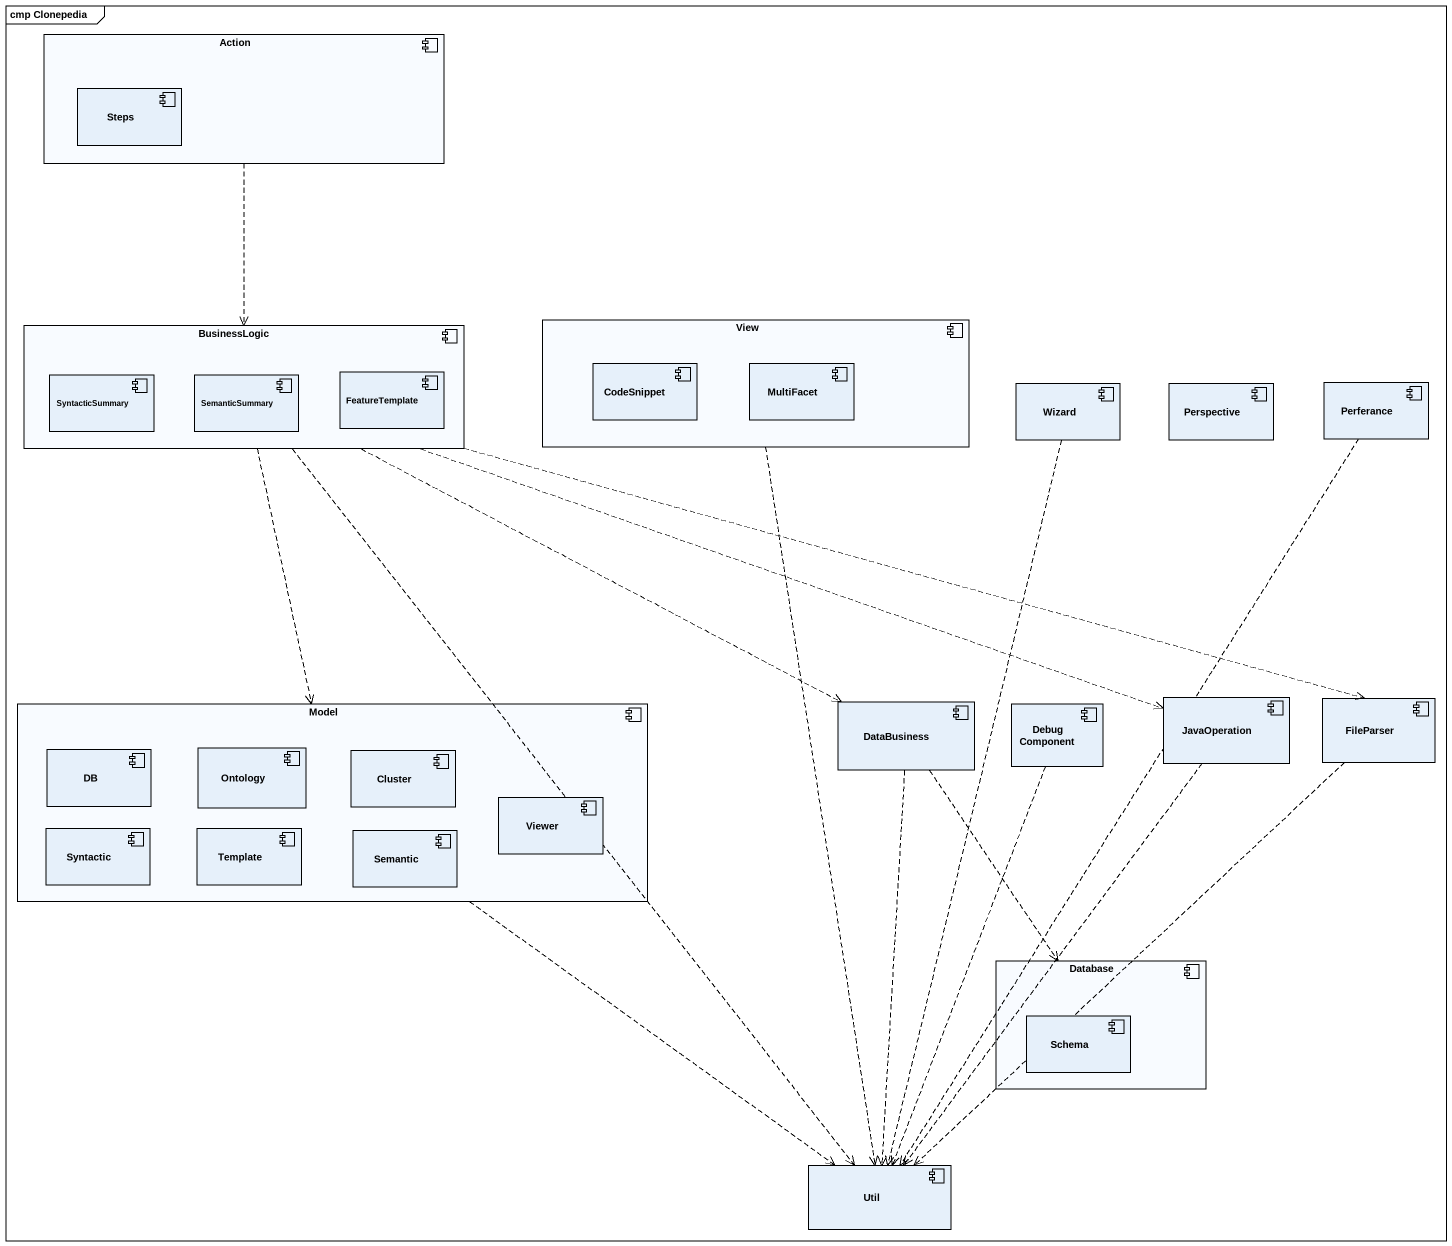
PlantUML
@startuml
mainframe cmp Clonepedia
component "Action" as Action_ {
  component Steps
}
component BusinessLogic {
  component SyntacticSummary
  component SemanticSummary
  component FeatureTemplate
}
component View {
  component CodeSnippet
  component MultiFacet
}
component Wizard
component Perspective
component Perferance
component Model {
  component DB
  component Ontology
  component Cluster
  component Viewer
  component Syntactic
  component Template
  component Semantic
}
component DataBusiness
component DebugComponent
component JavaOperation
component FileParser
component "Database" as Database_ {
  component Schema
}
component Util
Action_ ..> BusinessLogic
BusinessLogic ..> Model
BusinessLogic .right.> DataBusiness
BusinessLogic .right.> JavaOperation
BusinessLogic .right.> FileParser
BusinessLogic ..> Util
View ..> Util
Wizard ..> Util
Perferance ..> Util
Model ..> Util
DataBusiness ..> Database_
DataBusiness ..> Util
DebugComponent ..> Util
JavaOperation ..> Util
FileParser ..> Util
@enduml
